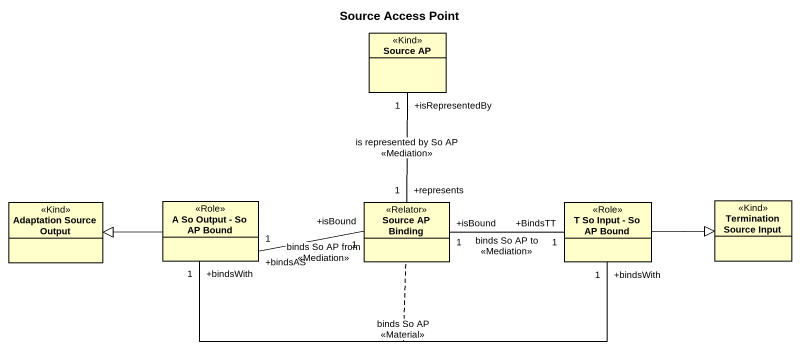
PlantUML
@startuml
title Source Access Point
hide circle
hide empty members
class "Source AP" as Source_AP <<Kind>>
class "Adaptation Source Output" as Adaptation_Source_Output <<Kind>>
class "A So Output - So AP Bound" as A_So_Output_So_AP_Bound <<Role>>
class "Source AP Binding" as Source_AP_Binding <<Relator>>
class "T So Input - So AP Bound" as T_So_Input_So_AP_Bound <<Role>>
class "Termination Source Input" as Termination_Source_Input <<Kind>>
A_So_Output_So_AP_Bound -left-|> Adaptation_Source_Output
A_So_Output_So_AP_Bound "+bindsWith\n1" -right- "+bindsWith\n1" T_So_Input_So_AP_Bound : binds So AP\n<<Material>>
(A_So_Output_So_AP_Bound, T_So_Input_So_AP_Bound) .. Source_AP_Binding
Source_AP_Binding "+represents\n1" -up- "+isRepresentedBy\n1" Source_AP : is represented by So AP\n<<Mediation>>
Source_AP_Binding "+isBound\n1" -left- "+bindsAS\n1" A_So_Output_So_AP_Bound : binds So AP from\n<<Mediation>>
Source_AP_Binding "+isBound\n1" -right- "+BindsTT\n1" T_So_Input_So_AP_Bound : binds So AP to\n<<Mediation>>
T_So_Input_So_AP_Bound -right-|> Termination_Source_Input
@enduml
